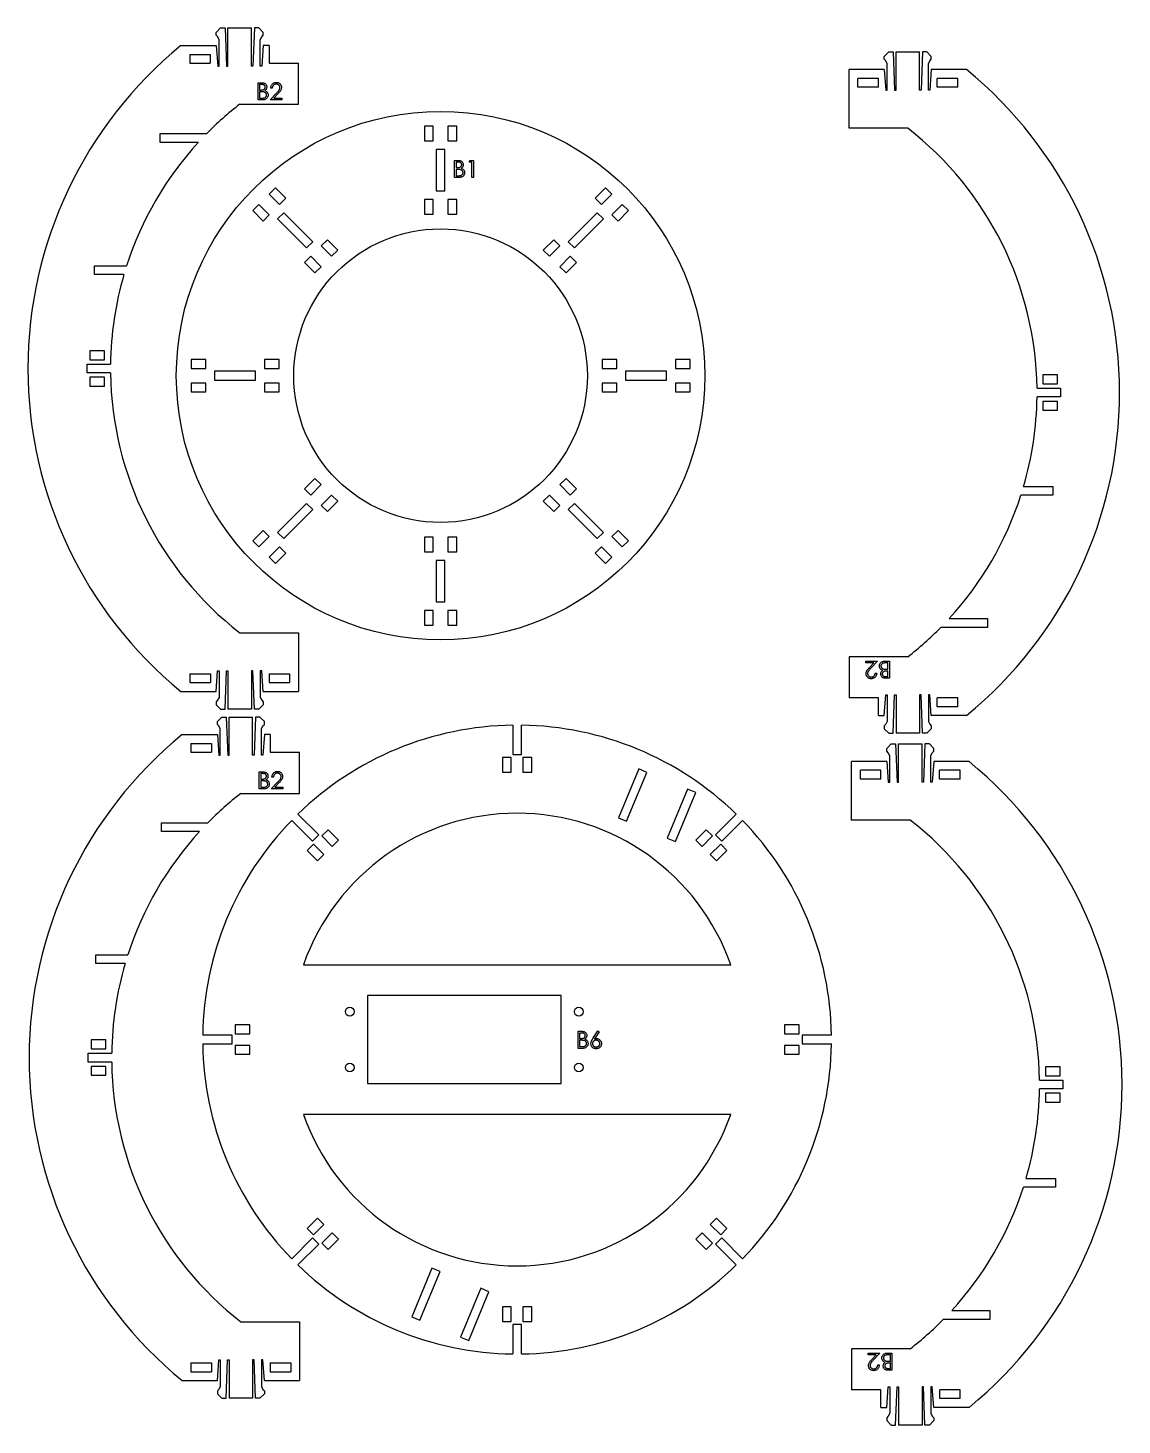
# Model space of a CAD drawing. Header units: millimetres. Extents: x 12 to 496, y -15 to 1016.
# Drawn here: x 12.3 to 385, y 540.6 to 1016.4 of the extents above; entities that cross this region are included whole.
import ezdxf

# ---------------------------------------------------------------- set-up
doc = ezdxf.new("R2010")
doc.units = ezdxf.units.MM
doc.layers.add('graveren', color=5, linetype='Continuous')
doc.layers.add('snijden', color=1, linetype='Continuous')

msp = doc.modelspace()

# ---------------------------------------------------------------- linework, layer by layer
at = {"layer": 'graveren', "linetype": 'Continuous', "flags": 128}
for points in [[(90.65, 997.75), (91.79, 997.75), (91.79, 997.75), (91.95, 997.75), (92.11, 997.74), (92.26, 997.73), (92.39, 997.71), (92.52, 997.69), (92.64, 997.66), (92.74, 997.63), (92.84, 997.59), (93.02, 997.49), (93.17, 997.38), (93.31, 997.24), (93.42, 997.08), (93.52, 996.9), (93.58, 996.71), (93.62, 996.52), (93.64, 996.31), (93.64, 996.31), (93.63, 996.12), (93.59, 995.93), (93.54, 995.76), (93.46, 995.59), (93.37, 995.44), (93.25, 995.3), (93.12, 995.18), (92.96, 995.07), (92.96, 995.07), (93.16, 994.99), (93.33, 994.91), (93.48, 994.81), (93.61, 994.71), (93.71, 994.6), (93.81, 994.49), (93.89, 994.36), (93.96, 994.22), (94.01, 994.07), (94.05, 993.91), (94.08, 993.75), (94.08, 993.58), (94.08, 993.58), (94.08, 993.41), (94.05, 993.25), (94.01, 993.09), (93.96, 992.95), (93.89, 992.8), (93.8, 992.66), (93.7, 992.53), (93.58, 992.41), (93.45, 992.3), (93.3, 992.2), (93.15, 992.12), (92.99, 992.05), (92.81, 992), (92.63, 991.96), (92.43, 991.94), (92.23, 991.93), (92.23, 991.93), (90.65, 991.93), (90.65, 991.93), (90.65, 997.75)], [(91.17, 997.16), (91.17, 995.29), (91.17, 995.29), (91.52, 995.29), (91.52, 995.29), (91.68, 995.29), (91.82, 995.3), (91.95, 995.31), (92.08, 995.32), (92.19, 995.33), (92.29, 995.35), (92.38, 995.38), (92.46, 995.4), (92.6, 995.47), (92.73, 995.55), (92.84, 995.65), (92.94, 995.76), (93.01, 995.88), (93.07, 996.02), (93.1, 996.15), (93.11, 996.3), (93.11, 996.3), (93.11, 996.4), (93.1, 996.49), (93.07, 996.57), (93.04, 996.66), (93, 996.73), (92.95, 996.8), (92.89, 996.87), (92.82, 996.93), (92.74, 996.98), (92.65, 997.03), (92.55, 997.07), (92.44, 997.1), (92.31, 997.12), (92.18, 997.14), (92.04, 997.15), (91.88, 997.16), (91.88, 997.16), (91.17, 997.16)], [(91.17, 994.69), (91.17, 992.53), (91.17, 992.53), (91.92, 992.53), (91.92, 992.53), (92.08, 992.53), (92.23, 992.54), (92.36, 992.55), (92.49, 992.56), (92.6, 992.58), (92.71, 992.6), (92.8, 992.62), (92.88, 992.65), (93.03, 992.72), (93.16, 992.8), (93.27, 992.91), (93.37, 993.03), (93.46, 993.16), (93.51, 993.29), (93.55, 993.44), (93.56, 993.58), (93.56, 993.58), (93.56, 993.68), (93.55, 993.77), (93.53, 993.85), (93.5, 993.94), (93.46, 994.02), (93.42, 994.09), (93.37, 994.17), (93.31, 994.24), (93.17, 994.37), (93.01, 994.48), (92.82, 994.56), (92.61, 994.62), (92.61, 994.62), (92.52, 994.64), (92.42, 994.65), (92.31, 994.67), (92.18, 994.68), (92.04, 994.68), (91.88, 994.69), (91.71, 994.69), (91.52, 994.69), (91.52, 994.69), (91.17, 994.69)], [(95.5, 995.96), (94.98, 995.96), (94.98, 995.96), (94.99, 996.17), (95.02, 996.37), (95.07, 996.56), (95.13, 996.73), (95.21, 996.9), (95.3, 997.06), (95.42, 997.22), (95.54, 997.36), (95.68, 997.48), (95.83, 997.6), (95.98, 997.69), (96.15, 997.77), (96.32, 997.82), (96.5, 997.87), (96.68, 997.89), (96.88, 997.9), (96.88, 997.9), (97.07, 997.89), (97.25, 997.87), (97.42, 997.83), (97.59, 997.77), (97.74, 997.7), (97.89, 997.61), (98.02, 997.51), (98.15, 997.39), (98.26, 997.25), (98.36, 997.12), (98.45, 996.97), (98.51, 996.83), (98.57, 996.67), (98.61, 996.51), (98.63, 996.34), (98.64, 996.17), (98.64, 996.17), (98.62, 995.93), (98.58, 995.69), (98.5, 995.47), (98.39, 995.25), (98.33, 995.14), (98.25, 995.01), (98.15, 994.88), (98.04, 994.74), (97.92, 994.59), (97.78, 994.43), (97.63, 994.26), (97.46, 994.08), (97.46, 994.08), (96, 992.53), (96, 992.53), (98.71, 992.53), (98.71, 992.53), (98.71, 991.93), (98.71, 991.93), (94.76, 991.93), (94.76, 991.93), (97.01, 994.34), (97.01, 994.34), (97.18, 994.51), (97.33, 994.67), (97.46, 994.82), (97.58, 994.96), (97.68, 995.09), (97.77, 995.2), (97.85, 995.31), (97.91, 995.4), (98, 995.57), (98.06, 995.75), (98.1, 995.94), (98.11, 996.12), (98.11, 996.12), (98.11, 996.24), (98.09, 996.36), (98.06, 996.47), (98.02, 996.57), (97.97, 996.68), (97.91, 996.77), (97.83, 996.87), (97.75, 996.96), (97.65, 997.04), (97.55, 997.11), (97.45, 997.17), (97.34, 997.22), (97.23, 997.26), (97.11, 997.28), (96.98, 997.3), (96.85, 997.3), (96.85, 997.3), (96.71, 997.3), (96.58, 997.28), (96.46, 997.25), (96.34, 997.22), (96.23, 997.17), (96.12, 997.11), (96.02, 997.03), (95.92, 996.95), (95.84, 996.86), (95.76, 996.76), (95.69, 996.65), (95.63, 996.53), (95.58, 996.4), (95.55, 996.26), (95.52, 996.12), (95.5, 995.96)], [(157.57, 971.31), (158.7, 971.31), (158.7, 971.31), (158.87, 971.31), (159.03, 971.3), (159.17, 971.29), (159.31, 971.27), (159.44, 971.25), (159.55, 971.22), (159.66, 971.18), (159.76, 971.15), (159.93, 971.05), (160.09, 970.94), (160.22, 970.8), (160.34, 970.63), (160.43, 970.46), (160.5, 970.27), (160.54, 970.07), (160.55, 969.87), (160.55, 969.87), (160.54, 969.68), (160.51, 969.49), (160.46, 969.32), (160.38, 969.15), (160.29, 969), (160.17, 968.86), (160.03, 968.74), (159.88, 968.63), (159.88, 968.63), (160.08, 968.55), (160.25, 968.47), (160.4, 968.37), (160.52, 968.27), (160.63, 968.16), (160.72, 968.05), (160.81, 967.92), (160.87, 967.78), (160.93, 967.63), (160.97, 967.47), (160.99, 967.31), (161, 967.14), (161, 967.14), (160.99, 966.97), (160.97, 966.81), (160.93, 966.65), (160.87, 966.5), (160.8, 966.36), (160.72, 966.22), (160.61, 966.09), (160.5, 965.97), (160.36, 965.86), (160.22, 965.76), (160.07, 965.68), (159.91, 965.61), (159.73, 965.56), (159.54, 965.52), (159.35, 965.5), (159.14, 965.49), (159.14, 965.49), (157.57, 965.49), (157.57, 965.49), (157.57, 971.31)], [(162.91, 971.31), (163.99, 971.31), (163.99, 971.31), (163.99, 965.49), (163.99, 965.49), (163.46, 965.49), (163.46, 965.49), (163.46, 970.71), (163.46, 970.71), (162.57, 970.71), (162.57, 970.71), (162.91, 971.31)], [(158.09, 970.71), (158.09, 968.85), (158.09, 968.85), (158.44, 968.85), (158.44, 968.85), (158.59, 968.85), (158.74, 968.86), (158.87, 968.87), (158.99, 968.88), (159.11, 968.89), (159.21, 968.91), (159.3, 968.94), (159.38, 968.96), (159.52, 969.03), (159.65, 969.11), (159.76, 969.2), (159.85, 969.32), (159.93, 969.44), (159.99, 969.58), (160.02, 969.71), (160.03, 969.86), (160.03, 969.86), (160.03, 969.96), (160.01, 970.05), (159.99, 970.13), (159.96, 970.22), (159.91, 970.29), (159.86, 970.36), (159.8, 970.43), (159.73, 970.49), (159.66, 970.54), (159.57, 970.59), (159.47, 970.63), (159.35, 970.66), (159.23, 970.68), (159.1, 970.7), (158.95, 970.71), (158.8, 970.71), (158.8, 970.71), (158.09, 970.71)], [(158.09, 968.25), (158.09, 966.09), (158.09, 966.09), (158.83, 966.09), (158.83, 966.09), (158.99, 966.09), (159.14, 966.09), (159.28, 966.1), (159.4, 966.12), (159.52, 966.13), (159.62, 966.16), (159.72, 966.18), (159.8, 966.21), (159.94, 966.28), (160.08, 966.36), (160.19, 966.47), (160.29, 966.59), (160.37, 966.72), (160.43, 966.85), (160.47, 967), (160.48, 967.14), (160.48, 967.14), (160.47, 967.24), (160.46, 967.33), (160.44, 967.41), (160.41, 967.5), (160.38, 967.57), (160.33, 967.65), (160.28, 967.73), (160.22, 967.8), (160.08, 967.93), (159.92, 968.04), (159.73, 968.12), (159.53, 968.18), (159.53, 968.18), (159.44, 968.2), (159.34, 968.21), (159.23, 968.23), (159.1, 968.23), (158.95, 968.24), (158.8, 968.25), (158.62, 968.25), (158.44, 968.25), (158.44, 968.25), (158.09, 968.25)], [(300.88, 796.71), (301.4, 796.71), (301.4, 796.71), (301.39, 796.5), (301.36, 796.31), (301.31, 796.12), (301.25, 795.94), (301.17, 795.77), (301.08, 795.61), (300.97, 795.46), (300.84, 795.32), (300.7, 795.19), (300.55, 795.08), (300.4, 794.98), (300.24, 794.91), (300.07, 794.85), (299.89, 794.81), (299.7, 794.78), (299.51, 794.77), (299.51, 794.77), (299.31, 794.78), (299.13, 794.8), (298.96, 794.84), (298.79, 794.9), (298.64, 794.97), (298.5, 795.06), (298.36, 795.17), (298.23, 795.29), (298.12, 795.42), (298.02, 795.56), (297.94, 795.7), (297.87, 795.85), (297.82, 796), (297.78, 796.16), (297.76, 796.33), (297.75, 796.5), (297.75, 796.5), (297.76, 796.74), (297.81, 796.98), (297.88, 797.2), (297.99, 797.42), (298.06, 797.54), (298.14, 797.66), (298.23, 797.79), (298.34, 797.93), (298.47, 798.08), (298.61, 798.24), (298.76, 798.41), (298.92, 798.59), (298.92, 798.59), (300.38, 800.14), (300.38, 800.14), (297.67, 800.14), (297.67, 800.14), (297.67, 800.74), (297.67, 800.74), (301.63, 800.74), (301.63, 800.74), (299.37, 798.33), (299.37, 798.33), (299.21, 798.16), (299.06, 798), (298.92, 797.85), (298.8, 797.71), (298.7, 797.59), (298.61, 797.47), (298.54, 797.37), (298.48, 797.27), (298.39, 797.1), (298.32, 796.92), (298.28, 796.74), (298.27, 796.55), (298.27, 796.55), (298.28, 796.43), (298.29, 796.32), (298.32, 796.21), (298.36, 796.1), (298.41, 796), (298.48, 795.9), (298.55, 795.81), (298.64, 795.72), (298.73, 795.64), (298.83, 795.56), (298.93, 795.5), (299.04, 795.46), (299.16, 795.42), (299.28, 795.39), (299.4, 795.37), (299.53, 795.37), (299.53, 795.37), (299.67, 795.37), (299.8, 795.39), (299.92, 795.42), (300.04, 795.46), (300.16, 795.51), (300.26, 795.57), (300.36, 795.64), (300.46, 795.72), (300.55, 795.81), (300.63, 795.92), (300.69, 796.03), (300.75, 796.14), (300.8, 796.27), (300.84, 796.41), (300.86, 796.56), (300.88, 796.71)], [(305.73, 794.92), (304.6, 794.92), (304.6, 794.92), (304.43, 794.92), (304.27, 794.93), (304.13, 794.94), (303.99, 794.96), (303.86, 794.99), (303.75, 795.01), (303.64, 795.05), (303.54, 795.09), (303.37, 795.18), (303.21, 795.3), (303.08, 795.44), (302.96, 795.6), (302.87, 795.78), (302.8, 795.96), (302.76, 796.16), (302.75, 796.36), (302.75, 796.36), (302.76, 796.56), (302.79, 796.74), (302.84, 796.91), (302.92, 797.08), (303.01, 797.23), (303.13, 797.37), (303.26, 797.49), (303.42, 797.6), (303.42, 797.6), (303.22, 797.68), (303.05, 797.77), (302.9, 797.86), (302.78, 797.96), (302.67, 798.07), (302.58, 798.19), (302.49, 798.32), (302.43, 798.46), (302.37, 798.61), (302.33, 798.76), (302.31, 798.92), (302.3, 799.09), (302.3, 799.09), (302.31, 799.26), (302.33, 799.42), (302.37, 799.58), (302.43, 799.73), (302.5, 799.87), (302.58, 800.01), (302.69, 800.14), (302.8, 800.26), (302.94, 800.37), (303.08, 800.47), (303.23, 800.55), (303.39, 800.62), (303.57, 800.67), (303.75, 800.71), (303.95, 800.73), (304.16, 800.74), (304.16, 800.74), (305.73, 800.74), (305.73, 800.74), (305.73, 794.92)], [(305.21, 797.98), (305.21, 800.14), (305.21, 800.14), (304.47, 800.14), (304.47, 800.14), (304.31, 800.14), (304.16, 800.14), (304.02, 800.13), (303.89, 800.11), (303.78, 800.1), (303.68, 800.08), (303.58, 800.05), (303.5, 800.02), (303.35, 799.96), (303.22, 799.87), (303.11, 799.77), (303.01, 799.65), (302.93, 799.51), (302.87, 799.38), (302.83, 799.24), (302.82, 799.09), (302.82, 799.09), (302.83, 799), (302.84, 798.91), (302.86, 798.82), (302.88, 798.74), (302.92, 798.66), (302.97, 798.58), (303.02, 798.51), (303.08, 798.43), (303.21, 798.3), (303.38, 798.2), (303.56, 798.11), (303.77, 798.05), (303.77, 798.05), (303.86, 798.03), (303.96, 798.02), (304.07, 798.01), (304.2, 798), (304.35, 797.99), (304.5, 797.98), (304.68, 797.98), (304.86, 797.98), (304.86, 797.98), (305.21, 797.98)], [(305.21, 795.52), (305.21, 797.38), (305.21, 797.38), (304.86, 797.38), (304.86, 797.38), (304.7, 797.38), (304.56, 797.38), (304.43, 797.37), (304.3, 797.36), (304.19, 797.34), (304.09, 797.32), (304, 797.3), (303.92, 797.27), (303.78, 797.21), (303.65, 797.12), (303.54, 797.03), (303.45, 796.91), (303.37, 796.79), (303.31, 796.66), (303.28, 796.52), (303.27, 796.37), (303.27, 796.37), (303.27, 796.28), (303.29, 796.18), (303.31, 796.1), (303.34, 796.02), (303.38, 795.94), (303.44, 795.87), (303.5, 795.81), (303.56, 795.75), (303.64, 795.69), (303.73, 795.65), (303.83, 795.61), (303.95, 795.57), (304.07, 795.55), (304.2, 795.53), (304.35, 795.52), (304.5, 795.52), (304.5, 795.52), (305.21, 795.52)], [(91.05, 763.04), (92.19, 763.04), (92.19, 763.04), (92.35, 763.04), (92.51, 763.03), (92.66, 763.02), (92.79, 763), (92.92, 762.98), (93.04, 762.95), (93.14, 762.92), (93.24, 762.88), (93.42, 762.78), (93.57, 762.67), (93.71, 762.53), (93.82, 762.37), (93.92, 762.19), (93.98, 762), (94.02, 761.81), (94.04, 761.6), (94.04, 761.6), (94.03, 761.41), (93.99, 761.23), (93.94, 761.05), (93.87, 760.89), (93.77, 760.73), (93.66, 760.59), (93.52, 760.47), (93.36, 760.36), (93.36, 760.36), (93.56, 760.28), (93.73, 760.2), (93.88, 760.1), (94.01, 760), (94.11, 759.9), (94.21, 759.78), (94.29, 759.65), (94.36, 759.51), (94.41, 759.36), (94.45, 759.2), (94.48, 759.04), (94.48, 758.88), (94.48, 758.88), (94.48, 758.71), (94.45, 758.54), (94.41, 758.39), (94.36, 758.24), (94.29, 758.09), (94.2, 757.96), (94.1, 757.83), (93.98, 757.7), (93.85, 757.59), (93.71, 757.49), (93.55, 757.41), (93.39, 757.34), (93.21, 757.29), (93.03, 757.25), (92.83, 757.23), (92.63, 757.22), (92.63, 757.22), (91.05, 757.22), (91.05, 757.22), (91.05, 763.04)], [(91.57, 762.45), (91.57, 760.58), (91.57, 760.58), (91.92, 760.58), (91.92, 760.58), (92.08, 760.58), (92.22, 760.59), (92.36, 760.6), (92.48, 760.61), (92.59, 760.63), (92.69, 760.65), (92.78, 760.67), (92.86, 760.7), (93, 760.76), (93.13, 760.84), (93.24, 760.94), (93.34, 761.05), (93.42, 761.18), (93.47, 761.31), (93.5, 761.45), (93.51, 761.59), (93.51, 761.59), (93.51, 761.69), (93.5, 761.78), (93.47, 761.87), (93.44, 761.95), (93.4, 762.02), (93.35, 762.09), (93.29, 762.16), (93.22, 762.22), (93.14, 762.27), (93.05, 762.32), (92.95, 762.36), (92.84, 762.39), (92.72, 762.41), (92.58, 762.43), (92.44, 762.44), (92.28, 762.45), (92.28, 762.45), (91.57, 762.45)], [(95.9, 761.25), (95.38, 761.25), (95.38, 761.25), (95.39, 761.46), (95.42, 761.66), (95.47, 761.85), (95.53, 762.03), (95.61, 762.2), (95.71, 762.36), (95.82, 762.51), (95.94, 762.65), (96.08, 762.78), (96.23, 762.89), (96.39, 762.98), (96.55, 763.06), (96.72, 763.12), (96.9, 763.16), (97.08, 763.19), (97.28, 763.19), (97.28, 763.19), (97.47, 763.19), (97.65, 763.16), (97.83, 763.12), (97.99, 763.07), (98.14, 762.99), (98.29, 762.9), (98.42, 762.8), (98.55, 762.68), (98.66, 762.55), (98.76, 762.41), (98.85, 762.27), (98.92, 762.12), (98.97, 761.96), (99.01, 761.8), (99.03, 761.64), (99.04, 761.46), (99.04, 761.46), (99.02, 761.22), (98.98, 760.99), (98.9, 760.76), (98.8, 760.54), (98.73, 760.43), (98.65, 760.31), (98.55, 760.17), (98.44, 760.04), (98.32, 759.88), (98.18, 759.72), (98.03, 759.55), (97.86, 759.38), (97.86, 759.38), (96.4, 757.82), (96.4, 757.82), (99.11, 757.82), (99.11, 757.82), (99.11, 757.22), (99.11, 757.22), (95.16, 757.22), (95.16, 757.22), (97.41, 759.63), (97.41, 759.63), (97.58, 759.81), (97.73, 759.97), (97.86, 760.12), (97.98, 760.25), (98.08, 760.38), (98.17, 760.49), (98.25, 760.6), (98.31, 760.69), (98.4, 760.87), (98.46, 761.04), (98.5, 761.23), (98.51, 761.42), (98.51, 761.42), (98.51, 761.54), (98.49, 761.65), (98.46, 761.76), (98.42, 761.87), (98.37, 761.97), (98.31, 762.07), (98.23, 762.16), (98.15, 762.25), (98.05, 762.33), (97.95, 762.4), (97.85, 762.46), (97.74, 762.51), (97.63, 762.55), (97.51, 762.57), (97.38, 762.59), (97.25, 762.6), (97.25, 762.6), (97.11, 762.59), (96.98, 762.57), (96.86, 762.55), (96.74, 762.51), (96.63, 762.46), (96.52, 762.4), (96.42, 762.33), (96.32, 762.24), (96.24, 762.15), (96.16, 762.05), (96.09, 761.94), (96.03, 761.82), (95.99, 761.69), (95.95, 761.55), (95.92, 761.41), (95.9, 761.25)], [(91.57, 759.98), (91.57, 757.82), (91.57, 757.82), (92.32, 757.82), (92.32, 757.82), (92.48, 757.82), (92.63, 757.83), (92.76, 757.84), (92.89, 757.85), (93, 757.87), (93.11, 757.89), (93.2, 757.91), (93.28, 757.94), (93.43, 758.01), (93.56, 758.1), (93.68, 758.2), (93.78, 758.32), (93.86, 758.45), (93.92, 758.59), (93.95, 758.73), (93.96, 758.88), (93.96, 758.88), (93.96, 758.97), (93.95, 759.06), (93.93, 759.14), (93.9, 759.23), (93.86, 759.31), (93.82, 759.39), (93.77, 759.46), (93.71, 759.53), (93.57, 759.66), (93.41, 759.77), (93.22, 759.85), (93.01, 759.92), (93.01, 759.92), (92.92, 759.93), (92.82, 759.95), (92.71, 759.96), (92.58, 759.97), (92.44, 759.98), (92.28, 759.98), (92.11, 759.98), (91.92, 759.98), (91.92, 759.98), (91.57, 759.98)], [(199.64, 674.69), (200.77, 674.69), (200.77, 674.69), (200.94, 674.69), (201.1, 674.68), (201.24, 674.66), (201.38, 674.65), (201.51, 674.62), (201.62, 674.59), (201.73, 674.56), (201.83, 674.52), (202, 674.43), (202.16, 674.31), (202.29, 674.17), (202.41, 674.01), (202.5, 673.83), (202.57, 673.65), (202.61, 673.45), (202.62, 673.24), (202.62, 673.24), (202.61, 673.05), (202.58, 672.87), (202.53, 672.69), (202.45, 672.53), (202.36, 672.38), (202.24, 672.24), (202.11, 672.12), (201.95, 672.01), (201.95, 672.01), (202.15, 671.93), (202.32, 671.84), (202.47, 671.75), (202.6, 671.65), (202.7, 671.54), (202.8, 671.42), (202.88, 671.29), (202.95, 671.15), (203, 671), (203.04, 670.85), (203.06, 670.69), (203.07, 670.52), (203.07, 670.52), (203.06, 670.35), (203.04, 670.19), (203, 670.03), (202.95, 669.88), (202.87, 669.74), (202.79, 669.6), (202.68, 669.47), (202.57, 669.35), (202.44, 669.23), (202.29, 669.14), (202.14, 669.05), (201.98, 668.99), (201.8, 668.93), (201.62, 668.9), (201.42, 668.87), (201.21, 668.87), (201.21, 668.87), (199.64, 668.87), (199.64, 668.87), (199.64, 674.69)], [(200.16, 674.09), (200.16, 672.22), (200.16, 672.22), (200.51, 672.22), (200.51, 672.22), (200.67, 672.23), (200.81, 672.23), (200.94, 672.24), (201.07, 672.25), (201.18, 672.27), (201.28, 672.29), (201.37, 672.31), (201.45, 672.34), (201.59, 672.4), (201.72, 672.48), (201.83, 672.58), (201.93, 672.69), (202, 672.82), (202.06, 672.95), (202.09, 673.09), (202.1, 673.23), (202.1, 673.23), (202.1, 673.33), (202.08, 673.42), (202.06, 673.51), (202.03, 673.59), (201.99, 673.67), (201.94, 673.74), (201.88, 673.8), (201.81, 673.86), (201.73, 673.92), (201.64, 673.96), (201.54, 674), (201.43, 674.03), (201.3, 674.06), (201.17, 674.08), (201.03, 674.09), (200.87, 674.09), (200.87, 674.09), (200.16, 674.09)], [(200.16, 671.63), (200.16, 669.46), (200.16, 669.46), (200.91, 669.46), (200.91, 669.46), (201.07, 669.47), (201.21, 669.47), (201.35, 669.48), (201.48, 669.49), (201.59, 669.51), (201.7, 669.53), (201.79, 669.56), (201.87, 669.58), (202.02, 669.65), (202.15, 669.74), (202.26, 669.84), (202.36, 669.96), (202.44, 670.09), (202.5, 670.23), (202.54, 670.37), (202.55, 670.52), (202.55, 670.52), (202.55, 670.61), (202.53, 670.7), (202.51, 670.79), (202.49, 670.87), (202.45, 670.95), (202.41, 671.03), (202.35, 671.1), (202.3, 671.17), (202.16, 671.3), (201.99, 671.41), (201.81, 671.5), (201.6, 671.56), (201.6, 671.56), (201.51, 671.58), (201.41, 671.59), (201.3, 671.6), (201.17, 671.61), (201.03, 671.62), (200.87, 671.62), (200.69, 671.63), (200.51, 671.63), (200.51, 671.63), (200.16, 671.63)], [(206.43, 674.84), (206.83, 674.52), (206.83, 674.52), (205.29, 672.17), (205.29, 672.17), (205.6, 672.21), (205.9, 672.22), (205.9, 672.22), (206.07, 672.22), (206.24, 672.19), (206.41, 672.15), (206.56, 672.1), (206.71, 672.03), (206.86, 671.94), (206.99, 671.84), (207.12, 671.73), (207.24, 671.6), (207.34, 671.46), (207.43, 671.32), (207.5, 671.17), (207.55, 671.01), (207.59, 670.85), (207.62, 670.68), (207.62, 670.5), (207.62, 670.5), (207.61, 670.26), (207.57, 670.02), (207.49, 669.81), (207.39, 669.6), (207.26, 669.41), (207.11, 669.24), (206.93, 669.08), (206.73, 668.96), (206.51, 668.85), (206.28, 668.78), (206.05, 668.73), (205.81, 668.72), (205.81, 668.72), (205.57, 668.73), (205.34, 668.77), (205.13, 668.85), (204.92, 668.95), (204.72, 669.07), (204.55, 669.22), (204.4, 669.4), (204.28, 669.6), (204.17, 669.81), (204.1, 670.03), (204.06, 670.26), (204.04, 670.49), (204.04, 670.49), (204.05, 670.67), (204.08, 670.85), (204.12, 671.04), (204.18, 671.24), (204.22, 671.34), (204.27, 671.44), (204.32, 671.55), (204.38, 671.67), (204.45, 671.79), (204.52, 671.91), (204.61, 672.05), (204.69, 672.18), (204.69, 672.18), (206.43, 674.84)], [(205.79, 671.63), (205.65, 671.62), (205.53, 671.61), (205.41, 671.58), (205.29, 671.54), (205.19, 671.5), (205.09, 671.44), (204.99, 671.37), (204.9, 671.29), (204.82, 671.2), (204.76, 671.11), (204.7, 671.02), (204.65, 670.92), (204.61, 670.81), (204.59, 670.7), (204.57, 670.59), (204.56, 670.47), (204.56, 670.47), (204.57, 670.35), (204.59, 670.24), (204.62, 670.13), (204.66, 670.03), (204.71, 669.93), (204.77, 669.83), (204.85, 669.74), (204.94, 669.65), (205.03, 669.57), (205.13, 669.5), (205.24, 669.45), (205.35, 669.4), (205.46, 669.36), (205.58, 669.34), (205.7, 669.32), (205.83, 669.31), (205.83, 669.31), (205.96, 669.32), (206.09, 669.34), (206.21, 669.36), (206.32, 669.4), (206.43, 669.45), (206.54, 669.5), (206.63, 669.57), (206.73, 669.65), (206.82, 669.74), (206.89, 669.83), (206.96, 669.93), (207.01, 670.03), (207.05, 670.13), (207.08, 670.24), (207.1, 670.35), (207.1, 670.47), (207.1, 670.47), (207.1, 670.59), (207.08, 670.7), (207.05, 670.81), (207.01, 670.92), (206.95, 671.02), (206.88, 671.11), (206.81, 671.2), (206.72, 671.29), (206.62, 671.37), (206.51, 671.44), (206.41, 671.5), (206.29, 671.54), (206.17, 671.58), (206.05, 671.61), (205.92, 671.62), (205.79, 671.63)], [(301.73, 561.04), (302.25, 561.04), (302.25, 561.04), (302.24, 560.83), (302.21, 560.63), (302.16, 560.44), (302.1, 560.26), (302.02, 560.09), (301.93, 559.93), (301.82, 559.78), (301.69, 559.64), (301.55, 559.51), (301.4, 559.4), (301.25, 559.31), (301.09, 559.23), (300.91, 559.17), (300.74, 559.13), (300.55, 559.1), (300.35, 559.09), (300.35, 559.09), (300.16, 559.1), (299.98, 559.13), (299.81, 559.17), (299.64, 559.22), (299.49, 559.3), (299.34, 559.39), (299.21, 559.49), (299.08, 559.61), (298.97, 559.74), (298.87, 559.88), (298.79, 560.02), (298.72, 560.17), (298.66, 560.33), (298.63, 560.49), (298.6, 560.65), (298.6, 560.83), (298.6, 560.83), (298.61, 561.07), (298.66, 561.3), (298.73, 561.53), (298.84, 561.75), (298.9, 561.86), (298.99, 561.98), (299.08, 562.11), (299.19, 562.25), (299.32, 562.41), (299.45, 562.57), (299.61, 562.73), (299.77, 562.91), (299.77, 562.91), (301.23, 564.47), (301.23, 564.47), (298.52, 564.47), (298.52, 564.47), (298.52, 565.07), (298.52, 565.07), (302.48, 565.07), (302.48, 565.07), (300.22, 562.66), (300.22, 562.66), (300.05, 562.48), (299.91, 562.32), (299.77, 562.17), (299.65, 562.04), (299.55, 561.91), (299.46, 561.79), (299.39, 561.69), (299.33, 561.6), (299.23, 561.42), (299.17, 561.24), (299.13, 561.06), (299.12, 560.87), (299.12, 560.87), (299.12, 560.75), (299.14, 560.64), (299.17, 560.53), (299.21, 560.42), (299.26, 560.32), (299.32, 560.22), (299.4, 560.13), (299.48, 560.04), (299.58, 559.96), (299.68, 559.89), (299.78, 559.83), (299.89, 559.78), (300.01, 559.74), (300.13, 559.71), (300.25, 559.7), (300.38, 559.69), (300.38, 559.69), (300.52, 559.7), (300.65, 559.71), (300.77, 559.74), (300.89, 559.78), (301, 559.83), (301.11, 559.89), (301.21, 559.96), (301.31, 560.05), (301.4, 560.14), (301.47, 560.24), (301.54, 560.35), (301.6, 560.47), (301.65, 560.6), (301.68, 560.73), (301.71, 560.88), (301.73, 561.04)], [(306.58, 559.24), (305.45, 559.24), (305.45, 559.24), (305.28, 559.25), (305.12, 559.25), (304.98, 559.27), (304.84, 559.29), (304.71, 559.31), (304.6, 559.34), (304.49, 559.37), (304.39, 559.41), (304.22, 559.51), (304.06, 559.62), (303.93, 559.76), (303.81, 559.92), (303.72, 560.1), (303.65, 560.28), (303.61, 560.48), (303.6, 560.69), (303.6, 560.69), (303.61, 560.88), (303.64, 561.06), (303.69, 561.24), (303.77, 561.4), (303.86, 561.56), (303.98, 561.69), (304.11, 561.82), (304.27, 561.92), (304.27, 561.92), (304.07, 562), (303.9, 562.09), (303.75, 562.18), (303.63, 562.28), (303.52, 562.39), (303.42, 562.51), (303.34, 562.64), (303.27, 562.78), (303.22, 562.93), (303.18, 563.08), (303.16, 563.25), (303.15, 563.41), (303.15, 563.41), (303.16, 563.58), (303.18, 563.75), (303.22, 563.9), (303.27, 564.05), (303.35, 564.2), (303.43, 564.33), (303.54, 564.46), (303.65, 564.59), (303.78, 564.7), (303.93, 564.8), (304.08, 564.88), (304.24, 564.94), (304.42, 565), (304.6, 565.03), (304.8, 565.06), (305.01, 565.07), (305.01, 565.07), (306.58, 565.07), (306.58, 565.07), (306.58, 559.24)], [(306.06, 562.3), (306.06, 564.47), (306.06, 564.47), (305.31, 564.47), (305.31, 564.47), (305.15, 564.47), (305.01, 564.46), (304.87, 564.45), (304.74, 564.44), (304.63, 564.42), (304.52, 564.4), (304.43, 564.38), (304.35, 564.35), (304.2, 564.28), (304.07, 564.19), (303.96, 564.09), (303.86, 563.97), (303.78, 563.84), (303.72, 563.7), (303.68, 563.56), (303.67, 563.41), (303.67, 563.41), (303.67, 563.32), (303.69, 563.23), (303.71, 563.14), (303.73, 563.06), (303.77, 562.98), (303.81, 562.9), (303.87, 562.83), (303.92, 562.76), (304.06, 562.63), (304.23, 562.52), (304.41, 562.44), (304.62, 562.37), (304.62, 562.37), (304.71, 562.36), (304.81, 562.34), (304.92, 562.33), (305.05, 562.32), (305.19, 562.31), (305.35, 562.31), (305.53, 562.31), (305.71, 562.3), (305.71, 562.3), (306.06, 562.3)], [(306.06, 559.84), (306.06, 561.71), (306.06, 561.71), (305.71, 561.71), (305.71, 561.71), (305.55, 561.7), (305.41, 561.7), (305.28, 561.69), (305.15, 561.68), (305.04, 561.66), (304.94, 561.64), (304.85, 561.62), (304.77, 561.59), (304.63, 561.53), (304.5, 561.45), (304.39, 561.35), (304.29, 561.24), (304.22, 561.11), (304.16, 560.98), (304.13, 560.84), (304.12, 560.7), (304.12, 560.7), (304.12, 560.6), (304.14, 560.51), (304.16, 560.42), (304.19, 560.34), (304.23, 560.26), (304.28, 560.19), (304.34, 560.13), (304.41, 560.07), (304.49, 560.02), (304.58, 559.97), (304.68, 559.93), (304.79, 559.9), (304.92, 559.87), (305.05, 559.86), (305.19, 559.84), (305.35, 559.84), (305.35, 559.84), (306.06, 559.84)]]:
    msp.add_lwpolyline(points, dxfattribs=at)
at = {"layer": 'snijden', "linetype": 'Continuous', "lineweight": 25}
for p, q in [((76.41, 1014.93), (77.91, 1016.43)), ((76.41, 1013.93), (76.41, 1014.93)), ((76.91, 1013.43), (76.41, 1013.93)), ((77.91, 1016.43), (79.41, 1016.43)), ((79.41, 1016.43), (79.91, 1003.43)), ((80.41, 1003.43), (80.41, 1016.43)), ((80.41, 1016.43), (88.41, 1016.43)), ((88.41, 1003.43), (88.41, 1016.43)), ((89.41, 1016.43), (88.91, 1003.43)), ((90.91, 1016.43), (89.41, 1016.43)), ((92.41, 1014.93), (90.91, 1016.43)), ((91.91, 1013.43), (92.41, 1013.93)), ((92.41, 1013.93), (92.41, 1014.93)), ((64.4, 1010.43), (76.41, 1010.43)), ((76.41, 1010.43), (76.91, 1003.43)), ((77.41, 1012.43), (76.91, 1013.43)), ((77.41, 1003.43), (77.41, 1012.43)), ((91.41, 1012.43), (91.91, 1013.43)), ((91.41, 1003.43), (91.41, 1012.43)), ((92.41, 1010.43), (91.91, 1003.43)), ((94.4, 1010.43), (92.41, 1010.43)), ((94.4, 1010.43), (94.4, 1004.43)), ((67.4, 1007.43), (74.4, 1007.43)), ((67.4, 1007.43), (67.4, 1004.43)), ((67.4, 1004.43), (74.4, 1004.43)), ((74.4, 1007.43), (74.4, 1004.43)), ((94.4, 1004.43), (104.4, 1004.43)), ((104.4, 990.43), (104.4, 1004.43)), ((303.98, 1006.74), (305.48, 1008.24)), ((303.98, 1005.74), (303.98, 1006.74)), ((304.48, 1005.24), (303.98, 1005.74)), ((304.98, 1004.24), (304.48, 1005.24)), ((304.98, 995.24), (304.98, 1004.24)), ((305.48, 1008.24), (306.98, 1008.24)), ((306.98, 1008.24), (307.48, 995.24)), ((307.98, 995.24), (307.98, 1008.24)), ((307.98, 1008.24), (315.98, 1008.24)), ((315.98, 995.24), (315.98, 1008.24)), ((316.98, 1008.24), (316.48, 995.24)), ((318.48, 1008.24), (316.98, 1008.24)), ((319.98, 1006.74), (318.48, 1008.24)), ((318.98, 1004.24), (319.48, 1005.24)), ((318.98, 995.24), (318.98, 1004.24)), ((319.48, 1005.24), (319.98, 1005.74)), ((319.98, 1005.74), (319.98, 1006.74)), ((76.91, 1003.43), (77.41, 1003.43)), ((79.91, 1003.43), (80.41, 1003.43)), ((88.91, 1003.43), (88.41, 1003.43)), ((91.91, 1003.43), (91.41, 1003.43)), ((291.98, 982.24), (291.98, 1002.24)), ((303.98, 1002.24), (291.98, 1002.24)), ((303.98, 1002.24), (304.48, 995.24)), ((319.98, 1002.24), (319.48, 995.24)), ((331.98, 1002.24), (319.98, 1002.24)), ((294.97, 996.24), (294.97, 999.24)), ((301.97, 999.24), (294.97, 999.24)), ((301.97, 996.24), (294.97, 996.24)), ((301.97, 996.24), (301.97, 999.24)), ((304.48, 995.24), (304.98, 995.24)), ((307.48, 995.24), (307.98, 995.24)), ((316.48, 995.24), (315.98, 995.24)), ((319.48, 995.24), (318.98, 995.24)), ((321.97, 996.24), (321.97, 999.24)), ((328.97, 999.24), (321.97, 999.24)), ((328.97, 996.24), (321.97, 996.24)), ((328.97, 996.24), (328.97, 999.24)), ((84.4, 990.43), (104.4, 990.43)), ((57.32, 980.43), (73.16, 980.43)), ((57.32, 977.43), (57.32, 980.43)), ((150.32, 982.99), (147.32, 982.99)), ((147.32, 982.99), (147.32, 977.99)), ((150.32, 977.99), (150.32, 982.99)), ((158.32, 982.99), (155.32, 982.99)), ((155.32, 982.99), (155.32, 977.99)), ((158.32, 977.99), (158.32, 982.99)), ((311.98, 982.24), (291.98, 982.24)), ((70.32, 977.43), (57.32, 977.43)), ((147.32, 977.99), (150.32, 977.99)), ((155.32, 977.99), (158.32, 977.99)), ((154.32, 974.99), (151.32, 974.99)), ((151.32, 974.99), (151.32, 960.99)), ((154.32, 960.99), (154.32, 974.99)), ((96.61, 961.98), (94.48, 959.86)), ((100.14, 958.45), (96.61, 961.98)), ((209.04, 961.98), (205.5, 958.45)), ((211.16, 959.86), (209.04, 961.98)), ((94.48, 959.86), (98.02, 956.33)), ((98.02, 956.33), (100.14, 958.45)), ((150.32, 957.99), (147.32, 957.99)), ((147.32, 957.99), (147.32, 952.99)), ((150.32, 952.99), (150.32, 957.99)), ((151.32, 960.99), (154.32, 960.99)), ((158.32, 957.99), (155.32, 957.99)), ((155.32, 957.99), (155.32, 952.99)), ((158.32, 952.99), (158.32, 957.99)), ((205.5, 958.45), (207.62, 956.33)), ((207.62, 956.33), (211.16, 959.86)), ((90.95, 956.33), (88.83, 954.21)), ((88.83, 954.21), (92.36, 950.67)), ((94.48, 952.79), (90.95, 956.33)), ((92.36, 950.67), (94.48, 952.79)), ((99.43, 953.5), (97.31, 951.38)), ((109.33, 943.6), (99.43, 953.5)), ((147.32, 952.99), (150.32, 952.99)), ((155.32, 952.99), (158.32, 952.99)), ((206.21, 953.5), (196.31, 943.6)), ((208.33, 951.38), (206.21, 953.5)), ((214.69, 956.33), (211.16, 952.79)), ((211.16, 952.79), (213.28, 950.67)), ((213.28, 950.67), (216.81, 954.21)), ((216.81, 954.21), (214.69, 956.33)), ((97.31, 951.38), (107.21, 941.48)), ((198.43, 941.48), (208.33, 951.38)), ((107.21, 941.48), (109.33, 943.6)), ((114.28, 944.31), (112.16, 942.19)), ((117.82, 940.77), (114.28, 944.31)), ((191.36, 944.31), (187.82, 940.77)), ((193.48, 942.19), (191.36, 944.31)), ((196.31, 943.6), (198.43, 941.48)), ((108.63, 938.65), (106.51, 936.53)), ((112.16, 935.11), (108.63, 938.65)), ((112.16, 942.19), (115.7, 938.65)), ((115.7, 938.65), (117.82, 940.77)), ((187.82, 940.77), (189.94, 938.65)), ((189.94, 938.65), (193.48, 942.19)), ((197.02, 938.65), (193.48, 935.11)), ((199.14, 936.53), (197.02, 938.65)), ((34.97, 935.43), (45.89, 935.43)), ((34.97, 932.43), (34.97, 935.43)), ((106.51, 936.53), (110.04, 932.99)), ((110.04, 932.99), (112.16, 935.11)), ((193.48, 935.11), (195.6, 932.99)), ((195.6, 932.99), (199.14, 936.53)), ((44.97, 932.43), (34.97, 932.43)), ((38.4, 906.43), (33.4, 906.43)), ((33.4, 906.43), (33.4, 903.43)), ((38.4, 903.43), (38.4, 906.43)), ((32.4, 901.93), (40.4, 901.93)), ((32.4, 898.93), (32.4, 901.93)), ((33.4, 903.43), (38.4, 903.43)), ((72.82, 903.49), (67.82, 903.49)), ((67.82, 903.49), (67.82, 900.49)), ((67.82, 900.49), (72.82, 900.49)), ((72.82, 900.49), (72.82, 903.49)), ((89.82, 899.49), (75.82, 899.49)), ((75.82, 899.49), (75.82, 896.49)), ((89.82, 896.49), (89.82, 899.49)), ((97.82, 903.49), (92.82, 903.49)), ((92.82, 903.49), (92.82, 900.49)), ((92.82, 900.49), (97.82, 900.49)), ((97.82, 900.49), (97.82, 903.49)), ((207.82, 903.49), (207.82, 900.49)), ((212.82, 903.49), (207.82, 903.49)), ((207.82, 900.49), (212.82, 900.49)), ((212.82, 900.49), (212.82, 903.49)), ((215.82, 899.49), (215.82, 896.49)), ((229.82, 899.49), (215.82, 899.49)), ((229.82, 896.49), (229.82, 899.49)), ((232.82, 903.49), (232.82, 900.49)), ((237.82, 903.49), (232.82, 903.49)), ((232.82, 900.49), (237.82, 900.49)), ((237.82, 900.49), (237.82, 903.49)), ((40.4, 898.93), (32.4, 898.93)), ((38.4, 897.43), (33.4, 897.43)), ((33.4, 897.43), (33.4, 894.43)), ((38.4, 894.43), (38.4, 897.43)), ((72.82, 895.49), (67.82, 895.49)), ((67.82, 895.49), (67.82, 892.49)), ((72.82, 892.49), (72.82, 895.49)), ((75.82, 896.49), (89.82, 896.49)), ((97.82, 895.49), (92.82, 895.49)), ((92.82, 895.49), (92.82, 892.49)), ((97.82, 892.49), (97.82, 895.49)), ((207.82, 895.49), (207.82, 892.49)), ((212.82, 895.49), (207.82, 895.49)), ((212.82, 892.49), (212.82, 895.49)), ((215.82, 896.49), (229.82, 896.49)), ((232.82, 895.49), (232.82, 892.49)), ((237.82, 895.49), (232.82, 895.49)), ((237.82, 892.49), (237.82, 895.49)), ((362.99, 898.24), (357.99, 898.24)), ((357.99, 898.24), (357.99, 895.24)), ((357.99, 895.24), (362.99, 895.24)), ((362.99, 895.24), (362.99, 898.24)), ((33.4, 894.43), (38.4, 894.43)), ((67.82, 892.49), (72.82, 892.49)), ((92.82, 892.49), (97.82, 892.49)), ((207.82, 892.49), (212.82, 892.49)), ((232.82, 892.49), (237.82, 892.49)), ((355.99, 893.74), (363.99, 893.74)), ((363.99, 890.74), (355.99, 890.74)), ((363.99, 893.74), (363.99, 890.74)), ((357.99, 889.24), (357.99, 886.24)), ((362.99, 889.24), (357.99, 889.24)), ((357.99, 886.24), (362.99, 886.24)), ((362.99, 886.24), (362.99, 889.24)), ((110.04, 862.99), (106.51, 859.45)), ((112.16, 860.87), (110.04, 862.99)), ((195.6, 862.99), (193.48, 860.87)), ((199.14, 859.45), (195.6, 862.99)), ((106.51, 859.45), (108.63, 857.33)), ((108.63, 857.33), (112.16, 860.87)), ((115.7, 857.33), (112.16, 853.8)), ((117.82, 855.21), (115.7, 857.33)), ((189.94, 857.33), (187.82, 855.21)), ((193.48, 853.8), (189.94, 857.33)), ((193.48, 860.87), (197.02, 857.33)), ((197.02, 857.33), (199.14, 859.45)), ((361.41, 857.24), (350.49, 857.24)), ((351.41, 860.24), (361.41, 860.24)), ((361.41, 860.24), (361.41, 857.24)), ((107.21, 854.5), (97.31, 844.6)), ((99.43, 842.48), (109.33, 852.38)), ((109.33, 852.38), (107.21, 854.5)), ((112.16, 853.8), (114.28, 851.68)), ((114.28, 851.68), (117.82, 855.21)), ((187.82, 855.21), (191.36, 851.68)), ((191.36, 851.68), (193.48, 853.8)), ((198.43, 854.5), (196.31, 852.38)), ((196.31, 852.38), (206.21, 842.48)), ((208.33, 844.6), (198.43, 854.5)), ((92.36, 845.31), (88.83, 841.78)), ((90.95, 839.65), (94.48, 843.19)), ((94.48, 843.19), (92.36, 845.31)), ((97.31, 844.6), (99.43, 842.48)), ((150.32, 842.99), (147.32, 842.99)), ((147.32, 842.99), (147.32, 837.99)), ((150.32, 837.99), (150.32, 842.99)), ((158.32, 842.99), (155.32, 842.99)), ((155.32, 842.99), (155.32, 837.99)), ((158.32, 837.99), (158.32, 842.99)), ((206.21, 842.48), (208.33, 844.6)), ((213.28, 845.31), (211.16, 843.19)), ((211.16, 843.19), (214.69, 839.65)), ((216.81, 841.78), (213.28, 845.31)), ((88.83, 841.78), (90.95, 839.65)), ((98.02, 839.65), (94.48, 836.12)), ((96.61, 834), (100.14, 837.53)), ((100.14, 837.53), (98.02, 839.65)), ((147.32, 837.99), (150.32, 837.99)), ((155.32, 837.99), (158.32, 837.99)), ((207.62, 839.65), (205.5, 837.53)), ((205.5, 837.53), (209.04, 834)), ((211.16, 836.12), (207.62, 839.65)), ((214.69, 839.65), (216.81, 841.78)), ((94.48, 836.12), (96.61, 834)), ((154.32, 834.99), (151.32, 834.99)), ((151.32, 834.99), (151.32, 820.99)), ((154.32, 820.99), (154.32, 834.99)), ((209.04, 834), (211.16, 836.12)), ((151.32, 820.99), (154.32, 820.99)), ((150.32, 817.99), (147.32, 817.99)), ((147.32, 817.99), (147.32, 812.99)), ((150.32, 812.99), (150.32, 817.99)), ((158.32, 817.99), (155.32, 817.99)), ((155.32, 817.99), (155.32, 812.99)), ((158.32, 812.99), (158.32, 817.99)), ((326.07, 815.24), (339.07, 815.24)), ((339.07, 815.24), (339.07, 812.24)), ((84.4, 810.43), (104.4, 810.43)), ((104.4, 810.43), (104.4, 790.43)), ((147.32, 812.99), (150.32, 812.99)), ((155.32, 812.99), (158.32, 812.99)), ((339.07, 812.24), (323.22, 812.24)), ((291.98, 802.24), (291.98, 788.24)), ((311.98, 802.24), (291.98, 802.24)), ((67.41, 796.43), (74.41, 796.43)), ((67.41, 796.43), (67.41, 793.43)), ((74.41, 796.43), (74.41, 793.43)), ((76.4, 790.43), (76.9, 797.43)), ((76.9, 797.43), (77.4, 797.43)), ((77.4, 797.43), (77.4, 788.43)), ((79.4, 784.43), (79.9, 797.43)), ((79.9, 797.43), (80.4, 797.43)), ((80.4, 797.43), (80.4, 784.43)), ((88.9, 797.43), (88.4, 797.43)), ((88.4, 797.43), (88.4, 784.43)), ((89.4, 784.43), (88.9, 797.43)), ((91.9, 797.43), (91.4, 797.43)), ((91.4, 797.43), (91.4, 788.43)), ((92.4, 790.43), (91.9, 797.43)), ((94.41, 796.43), (101.41, 796.43)), ((94.41, 796.43), (94.41, 793.43)), ((101.41, 796.43), (101.41, 793.43)), ((64.4, 790.43), (76.4, 790.43)), ((67.41, 793.43), (74.41, 793.43)), ((92.4, 790.43), (104.4, 790.43)), ((94.41, 793.43), (101.41, 793.43)), ((76.9, 787.43), (76.4, 786.93)), ((76.4, 786.93), (76.4, 785.93)), ((76.4, 785.93), (77.9, 784.43)), ((77.4, 788.43), (76.9, 787.43)), ((92.4, 785.93), (90.9, 784.43)), ((91.4, 788.43), (91.9, 787.43)), ((91.9, 787.43), (92.4, 786.93)), ((92.4, 786.93), (92.4, 785.93)), ((301.98, 788.24), (291.98, 788.24)), ((301.98, 782.24), (301.98, 788.24)), ((303.97, 782.24), (304.47, 789.24)), ((304.47, 789.24), (304.97, 789.24)), ((304.97, 789.24), (304.97, 780.24)), ((306.97, 776.24), (307.47, 789.24)), ((307.47, 789.24), (307.97, 789.24)), ((307.97, 789.24), (307.97, 776.24)), ((316.47, 789.24), (315.97, 789.24)), ((315.97, 789.24), (315.97, 776.24)), ((316.97, 776.24), (316.47, 789.24)), ((319.47, 789.24), (318.97, 789.24)), ((318.97, 789.24), (318.97, 780.24)), ((319.97, 782.24), (319.47, 789.24)), ((321.98, 785.24), (321.98, 788.24)), ((328.98, 788.24), (321.98, 788.24)), ((328.98, 785.24), (321.98, 785.24)), ((328.98, 785.24), (328.98, 788.24)), ((76.81, 780.22), (78.31, 781.72)), ((77.9, 784.43), (79.4, 784.43)), ((78.31, 781.72), (79.81, 781.72)), ((79.81, 781.72), (80.31, 768.72)), ((88.4, 784.43), (80.4, 784.43)), ((80.81, 768.72), (80.81, 781.72)), ((80.81, 781.72), (88.81, 781.72)), ((88.81, 768.72), (88.81, 781.72)), ((89.81, 781.72), (89.31, 768.72)), ((90.9, 784.43), (89.4, 784.43)), ((91.31, 781.72), (89.81, 781.72)), ((92.81, 780.22), (91.31, 781.72)), ((301.98, 782.24), (303.97, 782.24)), ((331.98, 782.24), (319.97, 782.24)), ((64.81, 775.72), (76.81, 775.72)), ((76.81, 779.22), (76.81, 780.22)), ((77.31, 778.72), (76.81, 779.22)), ((76.81, 775.72), (77.31, 768.72)), ((77.81, 777.72), (77.31, 778.72)), ((77.81, 768.72), (77.81, 777.72)), ((91.81, 777.72), (92.31, 778.72)), ((91.81, 768.72), (91.81, 777.72)), ((92.31, 778.72), (92.81, 779.22)), ((92.81, 775.72), (92.31, 768.72)), ((92.81, 779.22), (92.81, 780.22)), ((94.81, 775.72), (92.81, 775.72)), ((94.81, 775.72), (94.81, 769.72)), ((177.39, 778.95), (177.39, 768.95)), ((180.39, 768.95), (180.39, 778.95)), ((304.47, 779.24), (303.97, 778.74)), ((303.97, 778.74), (303.97, 777.74)), ((303.97, 777.74), (305.47, 776.24)), ((304.97, 780.24), (304.47, 779.24)), ((305.47, 776.24), (306.97, 776.24)), ((315.97, 776.24), (307.97, 776.24)), ((318.47, 776.24), (316.97, 776.24)), ((319.97, 777.74), (318.47, 776.24)), ((318.97, 780.24), (319.47, 779.24)), ((319.47, 779.24), (319.97, 778.74)), ((319.97, 778.74), (319.97, 777.74)), ((67.81, 772.72), (74.81, 772.72)), ((67.81, 772.72), (67.81, 769.72)), ((74.81, 772.72), (74.81, 769.72)), ((304.83, 771.06), (306.33, 772.56)), ((304.83, 770.06), (304.83, 771.06)), ((306.33, 772.56), (307.83, 772.56)), ((307.83, 772.56), (308.33, 759.56)), ((308.83, 759.56), (308.83, 772.56)), ((308.83, 772.56), (316.83, 772.56)), ((316.83, 759.56), (316.83, 772.56)), ((317.83, 772.56), (317.33, 759.56)), ((319.33, 772.56), (317.83, 772.56)), ((320.83, 771.06), (319.33, 772.56)), ((320.83, 770.06), (320.83, 771.06)), ((67.81, 769.72), (74.81, 769.72)), ((77.31, 768.72), (77.81, 768.72)), ((80.31, 768.72), (80.81, 768.72)), ((89.31, 768.72), (88.81, 768.72)), ((92.31, 768.72), (91.81, 768.72)), ((94.81, 769.72), (104.81, 769.72)), ((104.81, 755.72), (104.81, 769.72)), ((176.89, 767.95), (173.89, 767.95)), ((173.89, 767.95), (173.89, 762.95)), ((176.89, 762.95), (176.89, 767.95)), ((177.39, 768.95), (180.39, 768.95)), ((180.89, 767.95), (180.89, 762.95)), ((183.89, 767.95), (180.89, 767.95)), ((183.89, 762.95), (183.89, 767.95)), ((292.83, 746.57), (292.83, 766.57)), ((304.83, 766.57), (292.83, 766.57)), ((305.33, 769.56), (304.83, 770.06)), ((304.83, 766.57), (305.33, 759.56)), ((305.83, 768.56), (305.33, 769.56)), ((305.83, 759.56), (305.83, 768.56)), ((319.83, 768.56), (320.33, 769.56)), ((319.83, 759.56), (319.83, 768.56)), ((320.33, 769.56), (320.83, 770.06)), ((320.83, 766.57), (320.33, 759.56)), ((332.83, 766.57), (320.83, 766.57)), ((173.89, 762.95), (176.89, 762.95)), ((180.89, 762.95), (183.89, 762.95)), ((220.32, 764.03), (213.43, 747.4)), ((216.2, 746.25), (223.09, 762.88)), ((223.09, 762.88), (220.32, 764.03)), ((295.82, 760.57), (295.82, 763.57)), ((302.82, 763.57), (295.82, 763.57)), ((302.82, 760.57), (302.82, 763.57)), ((322.82, 760.57), (322.82, 763.57)), ((329.82, 763.57), (322.82, 763.57)), ((329.82, 760.57), (329.82, 763.57)), ((236.95, 757.14), (230.06, 740.51)), ((239.72, 755.99), (236.95, 757.14)), ((302.82, 760.57), (295.82, 760.57)), ((305.33, 759.56), (305.83, 759.56)), ((308.33, 759.56), (308.83, 759.56)), ((317.33, 759.56), (316.83, 759.56)), ((320.33, 759.56), (319.83, 759.56)), ((329.82, 760.57), (322.82, 760.57)), ((84.81, 755.72), (104.81, 755.72)), ((232.83, 739.36), (239.72, 755.99)), ((111.31, 741.57), (104.24, 748.64)), ((213.43, 747.4), (216.2, 746.25)), ((253.55, 748.64), (246.48, 741.57)), ((57.72, 745.72), (73.56, 745.72)), ((57.72, 742.72), (57.72, 745.72)), ((70.72, 742.72), (57.72, 742.72)), ((102.12, 746.52), (109.19, 739.45)), ((114.49, 743.34), (112.37, 741.22)), ((118.03, 739.81), (114.49, 743.34)), ((243.3, 743.34), (239.76, 739.81)), ((245.42, 741.22), (243.3, 743.34)), ((248.6, 739.45), (255.67, 746.52)), ((312.83, 746.57), (292.83, 746.57)), ((109.54, 738.39), (107.42, 736.27)), ((109.19, 739.45), (111.31, 741.57)), ((113.08, 734.86), (109.54, 738.39)), ((112.37, 741.22), (115.9, 737.68)), ((115.9, 737.68), (118.03, 739.81)), ((230.06, 740.51), (232.83, 739.36)), ((239.76, 739.81), (241.88, 737.68)), ((241.88, 737.68), (245.42, 741.22)), ((248.25, 738.39), (244.71, 734.86)), ((246.48, 741.57), (248.6, 739.45)), ((250.37, 736.27), (248.25, 738.39)), ((107.42, 736.27), (110.95, 732.73)), ((110.95, 732.73), (113.08, 734.86)), ((244.71, 734.86), (246.83, 732.73)), ((246.83, 732.73), (250.37, 736.27)), ((35.37, 700.72), (46.29, 700.72)), ((35.37, 697.72), (35.37, 700.72)), ((45.37, 697.72), (35.37, 697.72)), ((106.14, 697.37), (251.64, 697.37)), ((193.89, 686.87), (127.89, 686.87)), ((127.89, 686.87), (127.89, 656.87)), ((193.89, 656.87), (193.89, 686.87)), ((87.81, 676.87), (82.81, 676.87)), ((82.81, 676.87), (82.81, 673.87)), ((87.81, 673.87), (87.81, 676.87)), ((269.97, 676.87), (269.97, 673.87)), ((274.97, 676.87), (269.97, 676.87)), ((274.97, 673.87), (274.97, 676.87)), ((38.8, 671.72), (33.8, 671.72)), ((33.8, 671.72), (33.8, 668.72)), ((38.8, 668.72), (38.8, 671.72)), ((81.81, 673.37), (71.81, 673.37)), ((81.81, 670.37), (81.81, 673.37)), ((82.81, 673.87), (87.81, 673.87)), ((269.97, 673.87), (274.97, 673.87)), ((285.97, 673.37), (275.97, 673.37)), ((275.97, 673.37), (275.97, 670.37)), ((32.8, 667.22), (40.8, 667.22)), ((32.8, 664.22), (32.8, 667.22)), ((33.8, 668.72), (38.8, 668.72)), ((71.81, 670.37), (81.81, 670.37)), ((87.81, 669.87), (82.81, 669.87)), ((82.81, 669.87), (82.81, 666.87)), ((82.81, 666.87), (87.81, 666.87)), ((87.81, 666.87), (87.81, 669.87)), ((274.97, 669.87), (269.97, 669.87)), ((269.97, 669.87), (269.97, 666.87)), ((269.97, 666.87), (274.97, 666.87)), ((274.97, 666.87), (274.97, 669.87)), ((275.97, 670.37), (285.97, 670.37)), ((40.8, 664.22), (32.8, 664.22)), ((38.8, 662.72), (33.8, 662.72)), ((33.8, 662.72), (33.8, 659.72)), ((38.8, 659.72), (38.8, 662.72)), ((363.83, 662.57), (358.83, 662.57)), ((358.83, 662.57), (358.83, 659.57)), ((363.83, 659.57), (363.83, 662.57)), ((33.8, 659.72), (38.8, 659.72)), ((127.89, 656.87), (193.89, 656.87)), ((356.83, 658.07), (364.83, 658.07)), ((358.83, 659.57), (363.83, 659.57)), ((364.83, 658.07), (364.83, 655.07)), ((364.83, 655.07), (356.83, 655.07)), ((358.83, 653.57), (358.83, 650.57)), ((363.83, 653.57), (358.83, 653.57)), ((363.83, 650.57), (363.83, 653.57)), ((358.83, 650.57), (363.83, 650.57)), ((251.64, 646.37), (106.14, 646.37)), ((352.26, 624.57), (362.26, 624.57)), ((362.26, 624.57), (362.26, 621.57)), ((362.26, 621.57), (351.34, 621.57)), ((110.95, 611), (107.42, 607.46)), ((113.08, 608.88), (110.95, 611)), ((246.83, 611), (244.71, 608.88)), ((250.37, 607.46), (246.83, 611)), ((107.42, 607.46), (109.54, 605.34)), ((109.54, 605.34), (113.08, 608.88)), ((115.9, 606.05), (112.37, 602.51)), ((118.03, 603.93), (115.9, 606.05)), ((241.88, 606.05), (239.76, 603.93)), ((245.42, 602.51), (241.88, 606.05)), ((244.71, 608.88), (248.25, 605.34)), ((248.25, 605.34), (250.37, 607.46)), ((109.19, 604.28), (102.12, 597.21)), ((104.24, 595.09), (111.31, 602.16)), ((111.31, 602.16), (109.19, 604.28)), ((112.37, 602.51), (114.49, 600.39)), ((114.49, 600.39), (118.03, 603.93)), ((239.76, 603.93), (243.3, 600.39)), ((243.3, 600.39), (245.42, 602.51)), ((248.6, 604.28), (246.48, 602.16)), ((246.48, 602.16), (253.55, 595.09)), ((255.67, 597.21), (248.6, 604.28)), ((149.9, 594.04), (143.01, 577.41)), ((145.79, 576.26), (152.67, 592.89)), ((152.67, 592.89), (149.9, 594.04)), ((166.53, 587.15), (159.64, 570.52)), ((162.41, 569.37), (169.3, 586)), ((169.3, 586), (166.53, 587.15)), ((176.89, 580.79), (173.89, 580.79)), ((173.89, 580.79), (173.89, 575.79)), ((176.89, 575.79), (176.89, 580.79)), ((183.89, 580.79), (180.89, 580.79)), ((180.89, 580.79), (180.89, 575.79)), ((183.89, 575.79), (183.89, 580.79)), ((143.01, 577.41), (145.79, 576.26)), ((339.92, 576.57), (324.07, 576.57)), ((326.92, 579.57), (339.92, 579.57)), ((339.92, 579.57), (339.92, 576.57)), ((84.81, 575.72), (104.81, 575.72)), ((104.81, 575.72), (104.81, 555.72)), ((173.89, 575.79), (176.89, 575.79)), ((180.39, 574.79), (177.39, 574.79)), ((177.39, 574.79), (177.39, 564.79)), ((180.39, 564.79), (180.39, 574.79)), ((180.89, 575.79), (183.89, 575.79)), ((159.64, 570.52), (162.41, 569.37)), ((292.83, 566.57), (292.83, 552.57)), ((312.83, 566.57), (292.83, 566.57)), ((67.81, 561.72), (74.81, 561.72)), ((67.81, 561.72), (67.81, 558.72)), ((74.81, 561.72), (74.81, 558.72)), ((76.8, 555.72), (77.3, 562.73)), ((77.3, 562.73), (77.8, 562.73)), ((77.8, 562.73), (77.8, 553.73)), ((79.8, 549.73), (80.3, 562.73)), ((80.3, 562.73), (80.8, 562.73)), ((80.8, 562.73), (80.8, 549.73)), ((89.3, 562.73), (88.8, 562.73)), ((88.8, 562.73), (88.8, 549.73)), ((89.8, 549.73), (89.3, 562.73)), ((92.3, 562.73), (91.8, 562.73)), ((91.8, 562.73), (91.8, 553.73)), ((92.8, 555.72), (92.3, 562.73)), ((94.81, 561.72), (101.81, 561.72)), ((94.81, 561.72), (94.81, 558.72)), ((101.81, 561.72), (101.81, 558.72)), ((67.81, 558.72), (74.81, 558.72)), ((94.81, 558.72), (101.81, 558.72)), ((64.81, 555.72), (76.8, 555.72)), ((77.3, 552.73), (76.8, 552.23)), ((76.8, 552.23), (76.8, 551.23)), ((77.8, 553.73), (77.3, 552.73)), ((91.8, 553.73), (92.3, 552.73)), ((92.3, 552.73), (92.8, 552.23)), ((92.8, 555.72), (104.81, 555.72)), ((92.8, 552.23), (92.8, 551.23)), ((302.83, 552.57), (292.83, 552.57)), ((302.83, 546.57), (302.83, 552.57)), ((304.82, 546.57), (305.32, 553.57)), ((305.32, 553.57), (305.82, 553.57)), ((305.82, 553.57), (305.82, 544.57)), ((307.82, 540.57), (308.32, 553.57)), ((308.32, 553.57), (308.82, 553.57)), ((308.82, 553.57), (308.82, 540.57)), ((317.32, 553.57), (316.82, 553.57)), ((316.82, 553.57), (316.82, 540.57)), ((317.82, 540.57), (317.32, 553.57)), ((320.32, 553.57), (319.82, 553.57)), ((319.82, 553.57), (319.82, 544.57)), ((320.82, 546.57), (320.32, 553.57)), ((322.83, 549.57), (322.83, 552.57)), ((329.83, 552.57), (322.83, 552.57)), ((329.83, 549.57), (329.83, 552.57)), ((76.8, 551.23), (78.3, 549.73)), ((78.3, 549.73), (79.8, 549.73)), ((88.8, 549.73), (80.8, 549.73)), ((91.3, 549.73), (89.8, 549.73)), ((92.8, 551.23), (91.3, 549.73)), ((329.83, 549.57), (322.83, 549.57)), ((302.83, 546.57), (304.82, 546.57)), ((305.32, 543.57), (304.82, 543.07)), ((304.82, 543.07), (304.82, 542.07)), ((305.82, 544.57), (305.32, 543.57)), ((319.82, 544.57), (320.32, 543.57)), ((320.32, 543.57), (320.82, 543.07)), ((332.83, 546.57), (320.82, 546.57)), ((320.82, 543.07), (320.82, 542.07)), ((304.82, 542.07), (306.32, 540.57)), ((306.32, 540.57), (307.82, 540.57)), ((316.82, 540.57), (308.82, 540.57)), ((319.32, 540.57), (317.82, 540.57)), ((320.82, 542.07), (319.32, 540.57))]:
    msp.add_line(p, q, dxfattribs=at)
for centre, radius in [((152.82, 897.99), 90), ((152.82, 897.99), 50), ((121.89, 681.37), 1.5), ((199.89, 681.37), 1.5), ((121.89, 662.37), 1.5), ((199.89, 662.37), 1.5)]:
    msp.add_circle(centre, radius, dxfattribs=at)
for centre, radius, start, end in [((154.4, 900.43), 142.13, 129.2894, 230.7106), ((241.98, 892.24), 142.13, 309.2894, 50.7106), ((154.4, 900.43), 114.02, 127.875, 135.4408), ((241.98, 892.24), 114.02, 0.7538, 52.125), ((154.4, 900.43), 114.02, 137.5199, 162.1233), ((154.4, 900.43), 114.02, 163.7005, 179.2462), ((154.4, 900.43), 114.02, 180.7538, 232.125), ((241.98, 892.24), 114.02, 343.7005, 359.2462), ((241.98, 892.24), 114.02, 317.5199, 342.1233), ((241.98, 892.24), 114.02, 307.875, 315.4408), ((154.81, 665.72), 142.13, 129.2894, 230.7106), ((178.89, 671.87), 107.09, 90.8026, 134.1974), ((178.89, 671.87), 107.09, 45.8026, 89.1974), ((242.83, 656.57), 142.13, 309.2894, 50.7106), ((154.81, 665.72), 114.02, 127.875, 135.4408), ((178.89, 671.87), 77.09, 19.3163, 160.6837), ((154.81, 665.72), 114.02, 137.5199, 162.1233), ((178.89, 671.87), 107.09, 135.8026, 179.1974), ((178.89, 671.87), 107.09, 0.8026, 44.1974), ((242.83, 656.57), 114.02, 0.7538, 52.125), ((154.81, 665.72), 114.02, 163.7005, 179.2462), ((178.89, 671.87), 107.09, 180.8026, 224.1974), ((178.89, 671.87), 107.09, 315.8026, 359.1974), ((154.81, 665.72), 114.02, 180.7538, 232.125), ((242.83, 656.57), 114.02, 343.7005, 359.2462), ((178.89, 671.87), 77.09, 199.3163, 340.6837), ((242.83, 656.57), 114.02, 317.5199, 342.1233), ((178.89, 671.87), 107.09, 225.8026, 269.1974), ((178.89, 671.87), 107.09, 270.8026, 314.1974), ((242.83, 656.57), 114.02, 307.875, 315.4408)]:
    msp.add_arc(centre, radius, start, end, dxfattribs=at)

doc.saveas('drawing.dxf')
